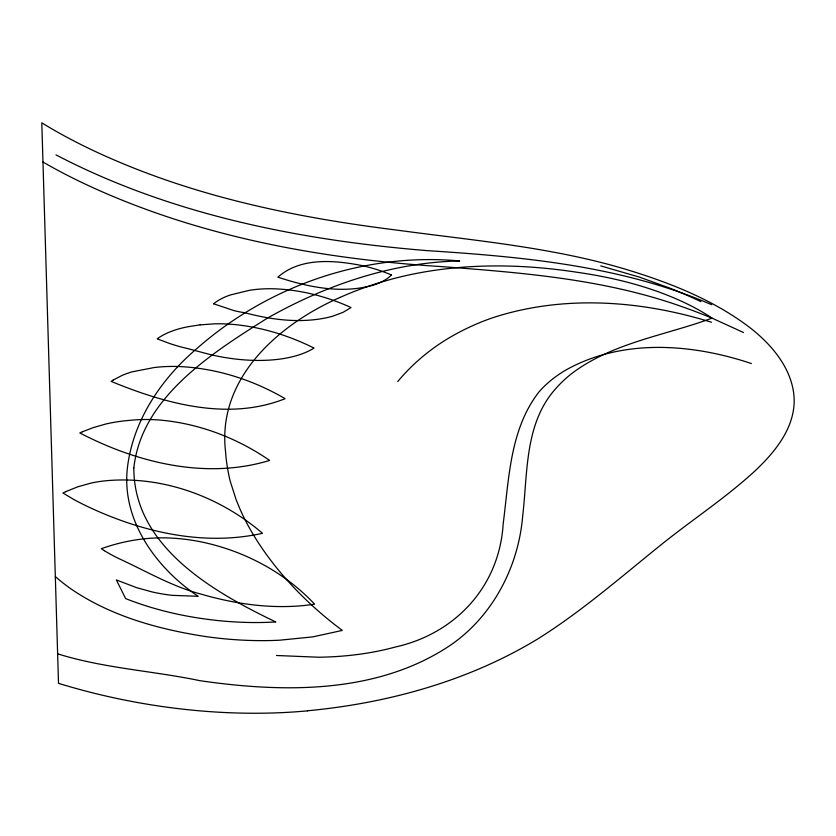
<?xml version="1.0" encoding="UTF-8"?>
<svg xmlns="http://www.w3.org/2000/svg" width="836" height="836" viewBox="0 0 836 836"><rect width="100%" height="100%" fill="white"/><g stroke="black" fill="none" stroke-linecap="round" stroke-linejoin="round"><path stroke-width="1.25" d="M397.748 381.529C411.103 365.52 427.018 351.674 444.668 340.607A581.595 287.584 24.9 0 1 474.075 325.047A425.817 208.154 22.6 0 1 493.209 317.586C563.892 294.606 641.275 300.385 711.467 322.257M340.189 297.365C279.109 324.002 217.005 377.987 225.532 451.409A491.432 252.106 21.3 0 0 230.287 481.442L236.201 499.886L240.099 509.323A402.774 209.92 19.9 0 0 255.429 538.144C278.022 574.186 308.285 605.055 342.311 630.417L312.81 636.875L279.652 640.209A238.208 132.799 12.1 0 1 205.917 636.593C159.78 629.539 113.247 616.874 73.934 590.895A160.428 92.326 11.4 0 1 55.322 576.516M307.408 710.799C387.737 703.201 467.815 681.246 537.214 639.289C581.396 611.67 620.688 577.279 661.172 544.696C692.417 519.553 726.233 497.556 755.713 470.25C775.066 451.879 794.179 428.492 794.2 400.402C793.657 370.933 773.436 346.344 751.407 328.799C713.536 299.455 668.016 281.951 622.506 268.325C548.865 246.819 472.089 240.298 396.368 230.046C304.586 218.572 212.898 200.473 126.988 165.309A324.034 119.935 13.6 0 1 41.8 122.819L58.51 683.336A380.997 210.17 11.4 0 0 307.439 710.861M276.497 655.497L318.735 657.232A248.48 138.755 13 0 0 395.188 647.054C455.651 633.698 499.447 586.13 503.167 523.89C509.051 478.913 509.824 429.223 539.032 391.875A351.851 168.956 23.2 0 1 565.962 369.982C622.423 338.319 691.936 343.586 751.397 363.545M600.718 265.89L639.644 277.186L670.869 288.514A237.487 109.255 18.7 0 1 700.881 301.618M57.621 653.825C103.957 668.33 152.758 670.796 200.034 680.703C282.537 692.647 374.706 694.173 447.333 647.273C491.652 618.462 518.435 567.916 522.709 515.781C527.777 472.455 524.517 423.131 555.909 388.447A432.139 204.684 24.5 0 1 572.148 373.232C613.081 342.52 665.163 335.476 712.084 318.108A119.203 52.438 18.8 0 0 691.111 305.882C655.194 287.699 615.662 277.751 575.973 272.108A343.46 166.071 19.7 0 0 539.586 267.781C492.153 263.727 443.916 266.047 397.612 277.583A627.721 322.184 23.6 0 0 340.2 297.365M213.661 303.802L234.007 310.616A52.626 24.411 12.9 0 0 244.844 312.758C267.593 318.746 291.356 322.351 314.911 319.634A103.486 47.004 13.2 0 0 333.104 316.071L343.084 312.319L351.036 307.543C327.179 296.623 301.263 289.925 275.002 288.828A90.716 43.587 13.8 0 0 248.888 290.437L230.527 294.92A97.07 46.858 13.8 0 0 213.619 303.792M711.739 304.743C621.974 265.848 523.42 256.83 426.872 250.612C299.298 240.162 170.251 214.549 55.991 154.89M743.517 332.509L712.753 318.464A254.635 119.611 19.4 0 0 681.455 306.478C604.491 279.12 522.416 272.714 441.575 266.611C327.294 259.338 212.731 239.221 107.018 193.879A334.076 127.521 13.5 0 1 42.96 162.017M104.427 550.725L101.292 548.709C122.808 541.038 145.715 537.078 168.579 537.966A126.654 77.497 11.5 0 1 200.295 541.707C243.454 550.475 284.397 571.928 314.618 604.188C276.726 609.935 237.894 604.804 201.319 594.187C173.46 586.935 148.494 572.545 122.735 560.392A112.85 63.797 11.4 0 1 104.437 550.715M133.833 467.941C133.708 546.869 213.64 592.045 275.755 621.963L266.757 622.371A223.421 123.822 12 0 1 219.669 620.74C187.546 617.501 155.695 610.499 125.64 598.597L116.371 579.944L136.602 587.656L151.807 591.857A102.703 59.21 11.2 0 0 172.237 595.337L198.184 596.308C156.227 568.135 120.98 519.961 127.49 467.136C133.258 420.393 161.108 378.99 196.408 348.967C267.834 285.755 364.465 252.2 459.758 260.957C392.053 262.347 326.103 284.992 267.53 318.056C212.543 352.677 141.462 397.194 133.833 467.941M391.488 274.981L388.782 277.385A98.418 43.2 13.8 0 1 373.525 285.076C341.945 294.147 308.4 287.25 277.876 277.165C300.448 257.174 334.191 260.163 361.675 265.503A80.329 37.003 14.7 0 1 391.488 274.971M113.163 380.087L111.136 381.394C165.423 403.746 228.353 421.302 285.128 398.688C252.88 379.847 216.169 368.101 178.768 366.523A103.486 54.434 12 0 0 154.033 367.568L132.004 371.863A99.411 52.271 11.9 0 0 121.92 375.5L113.163 380.087M65.71 491.672L62.899 493.01L74.091 499.635A185.435 98.408 11.7 0 0 88.658 507.034C142.141 532.083 203.869 546.483 262.483 533.284C219.816 496.584 162.487 475.569 106.026 480.752A102.138 59.272 10.5 0 0 90.863 483.135L77.57 486.876L65.71 491.672M82.44 431.763L79.796 432.943C137.428 462.872 206.053 479.801 269.641 460.427C236.63 437.656 197.745 422.911 157.659 419.881A102.995 56.827 11.3 0 0 130.374 420.309A127.605 71.185 11.4 0 0 105.764 424.03L93.569 427.499L82.44 431.763M200.149 324.859L192.938 325.956A103.455 52.145 12.9 0 0 157.199 338.831L169.718 343.533A89.651 42.605 12.2 0 0 187.515 348.549L210.526 354.642A107.834 50.965 12.6 0 0 314.033 348.089C290.207 336.156 264.395 327.973 237.884 324.901A99.808 50.17 12.9 0 0 214.956 323.804L200.149 324.859"/></g></svg>
